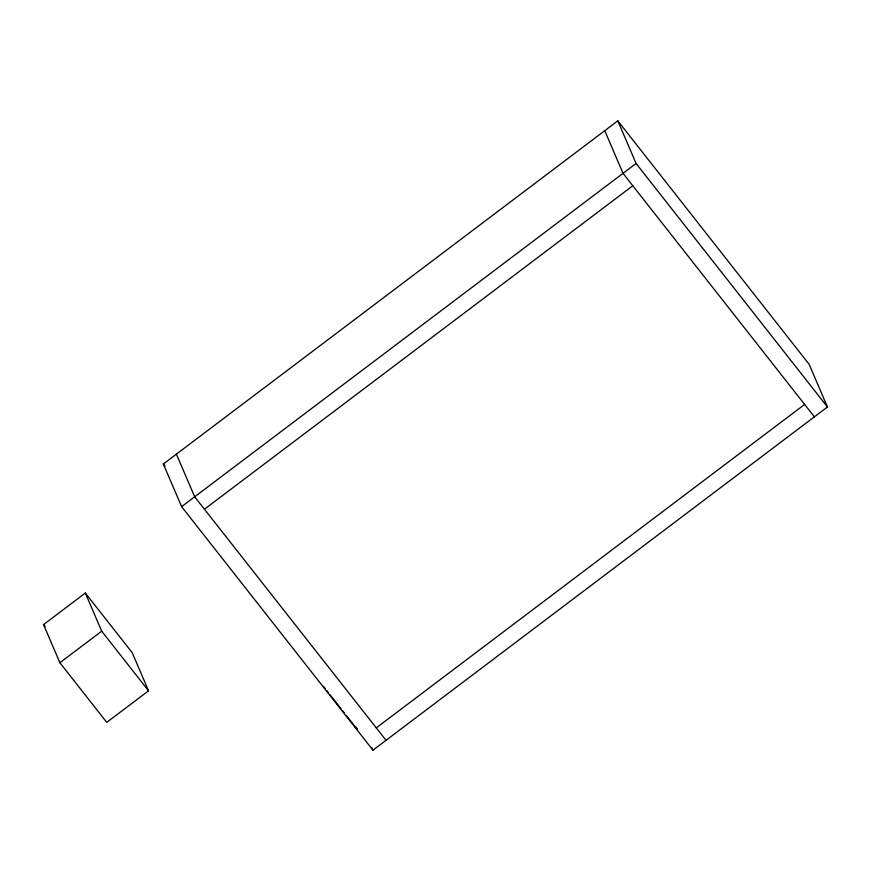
<?xml version="1.0" encoding="UTF-8"?>
<svg xmlns="http://www.w3.org/2000/svg" width="871" height="871" viewBox="0 0 871 871"><rect width="100%" height="100%" fill="white"/><g stroke="black" fill="none" stroke-linecap="round" stroke-linejoin="round"><path stroke-width="1.31" d="M163.345 464.014L617.811 120.829L809.17 364.339L827.45 406.986L372.973 750.171L181.625 506.661L163.345 464.014L165.022 466.148M181.625 506.661L636.091 163.476L617.811 120.829M43.55 624.594L85.336 593.042L132.207 652.673L148.549 690.812L106.752 722.364L59.892 662.733L43.55 624.594L45.227 626.728M204.445 509.23L632.792 185.763M59.892 662.733L101.689 631.17L85.336 593.042M376.272 727.884L804.63 404.427M636.091 163.476L827.45 406.986M814.396 416.85L623.037 173.34L604.757 130.694M386.038 740.306L194.679 496.797L176.399 454.15M323.489 686.435L325.144 688.547M326.81 690.649L328.465 692.761M330.12 694.862L340.877 708.558M342.532 710.66L344.187 712.761M346.669 715.929L357.426 729.615L356.381 727.187M101.689 631.17L148.549 690.812M371.939 747.732L372.973 750.171"/></g></svg>
